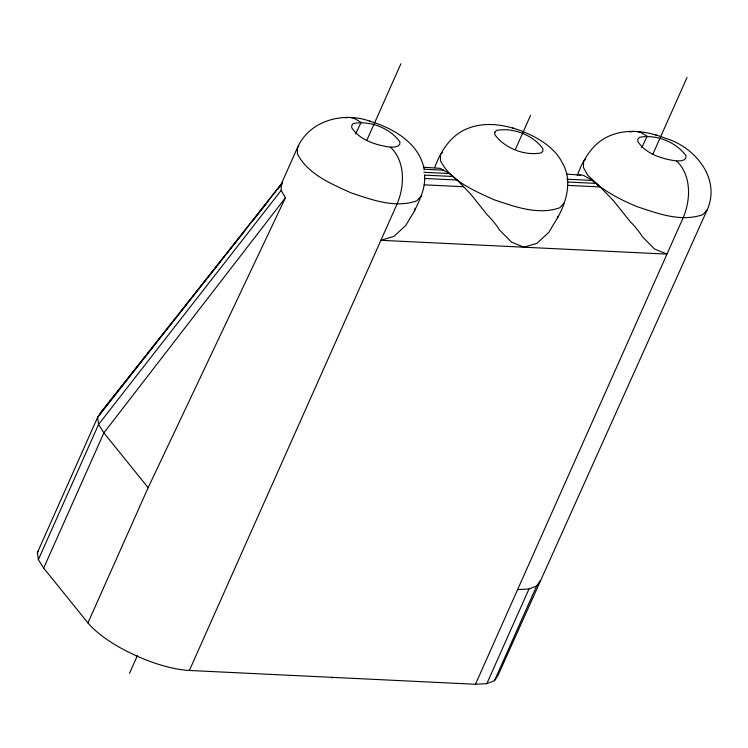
<?xml version="1.0" encoding="UTF-8"?>
<svg xmlns="http://www.w3.org/2000/svg" width="748" height="748" viewBox="0 0 748 748"><rect width="100%" height="100%" fill="white"/><g stroke="black" fill="none" stroke-linecap="round" stroke-linejoin="round"><path stroke-width="1.12" d="M577.25 175.621C583.103 159.352 593.071 142.578 609.788 135.771C627.768 128.132 648.189 131.489 665.823 138.399C695.229 147.178 721.203 178.912 707.112 210.029L498 675.435L494.512 680.643L486.826 683.663L475.457 684.27L189.384 670.46A70.714 23.721 24 0 1 87.937 622.925L148.141 487.687L285.409 197.799L281.22 190.329L281.248 184.092L297.461 147.674C309.569 120.082 344.164 111.312 370.849 121.55M424.527 174.92C425.79 187.991 419.712 199.931 414.289 211.375A95.277 10.163 -63.8 0 0 405.874 225.344L393.972 236.359L380.9 240.304L666.973 254.114L654.416 248.925L642.439 236.761A95.277 86.74 -14.4 0 0 630.349 221.801L613.519 200.763L600.205 186.944L592.491 180.436L583.29 175.266L566.629 174.134M414.289 211.375L415.149 208.271M423.583 167.225L440.254 168.365L449.454 173.536L457.168 180.044L470.483 193.863L487.303 214.891A95.277 86.74 -14.4 0 1 499.402 229.851L511.38 242.025L523.937 247.214L537.008 243.259L548.91 232.245A95.277 10.163 -63.8 0 1 557.335 218.276L557.905 216.2M557.335 218.276C566.535 201.988 572.65 180.343 562.459 163.073C554.614 147.337 538.513 137.969 522.787 131.498C505.152 124.589 484.732 121.232 466.752 128.862C450.418 135.538 440.394 151.751 434.663 167.702M87.937 622.925L43.683 568.087L38.354 559.663L37.4 552.604L97.614 417.365L101.092 412.148L282.66 182.568M100.148 414.28L101.092 412.148L177.323 315.983M38.354 559.663L98.568 424.434L281.22 190.329M43.683 568.087L103.888 432.858L285.409 197.799M129.479 673.396L137.436 655.538M366.744 140.502L400.919 63.73M189.384 670.46L397.113 203.886C404.743 185.925 405.528 161.624 390.531 147.178C376.338 145.243 359.919 140.362 351.766 127.749L351.784 125.318L353.43 123.542C369.942 120.278 389.97 128.142 399.843 141.774L399.834 144.205L398.188 145.982L395.019 147.001L390.531 147.178M515.363 149.488L530.566 115.342M332.159 677.959L332.421 677.361M652.798 154.35L687.001 77.54M475.457 684.27L683.195 217.696C690.825 199.725 691.601 175.434 676.613 160.988C662.419 159.043 646.001 154.163 637.848 141.55L637.857 139.128L639.503 137.342C656.024 134.088 676.042 141.942 685.925 155.584L685.916 158.006L684.261 159.792L681.091 160.801L676.613 160.988M486.826 683.663L528.967 588.994L536.653 585.983L540.14 580.766M494.512 680.643L536.653 585.983M355.618 133.967L361.088 122.345L354.533 118.558L350.971 117.698M641.7 147.767L647.16 136.145L640.606 132.359L637.044 131.508M37.4 552.604L38.559 550.865M280.5 186L281.921 184.148M281.248 184.092L97.614 417.365L98.568 424.434L103.888 432.858L148.141 487.687M178.772 314.151L199.828 287.587M201.277 285.755L222.334 259.201M223.783 257.368L225.232 255.536M227.411 252.787L245.559 229.888M252.824 220.725L268.065 201.493M277.499 189.59L281.856 184.092M298.873 146.15L297.461 147.674L297.442 153.91C307.989 174.359 331.149 183.774 351.008 192.844C371.747 199.735 395.131 208.589 416.795 200.81L421.04 196.228M442.62 152.293L440.507 154.584L440.479 160.811C451.025 181.259 474.185 190.684 494.054 199.744C514.792 206.635 538.177 215.489 559.841 207.71L564.076 203.129M585.665 159.193L583.543 161.484L583.515 167.72L587.704 175.182L600.205 186.944L567.648 185.373M707.112 210.029L702.877 214.611C681.213 222.399 657.829 213.535 637.09 206.654C621.12 200.034 605.459 192.03 592.491 180.436L566.919 179.202M579.158 175.041L580.579 174.808M345.436 117.857L347.296 117.567M629.648 131.947L633.369 131.368M517.607 589.602L528.967 588.994M424.163 169.235L443.816 170.179M423.873 172.302L449.454 173.536M425.014 175.135L452.774 176.481M567.9 182.035L595.81 183.382M424.612 178.473L457.168 180.044M424.116 184.821L463.414 186.72M655.622 134.911L656.922 135.351M512.586 128.011L513.885 128.45M369.54 121.111C393.364 128.151 419.731 143.345 424.284 169.918M600.205 186.944L592.491 180.436M494.821 132.228L494.811 134.649C504.685 148.282 524.713 156.145 541.225 152.882L542.87 151.105L542.88 148.674C533.006 135.042 512.988 127.188 496.466 130.442L494.821 132.228"/></g></svg>
